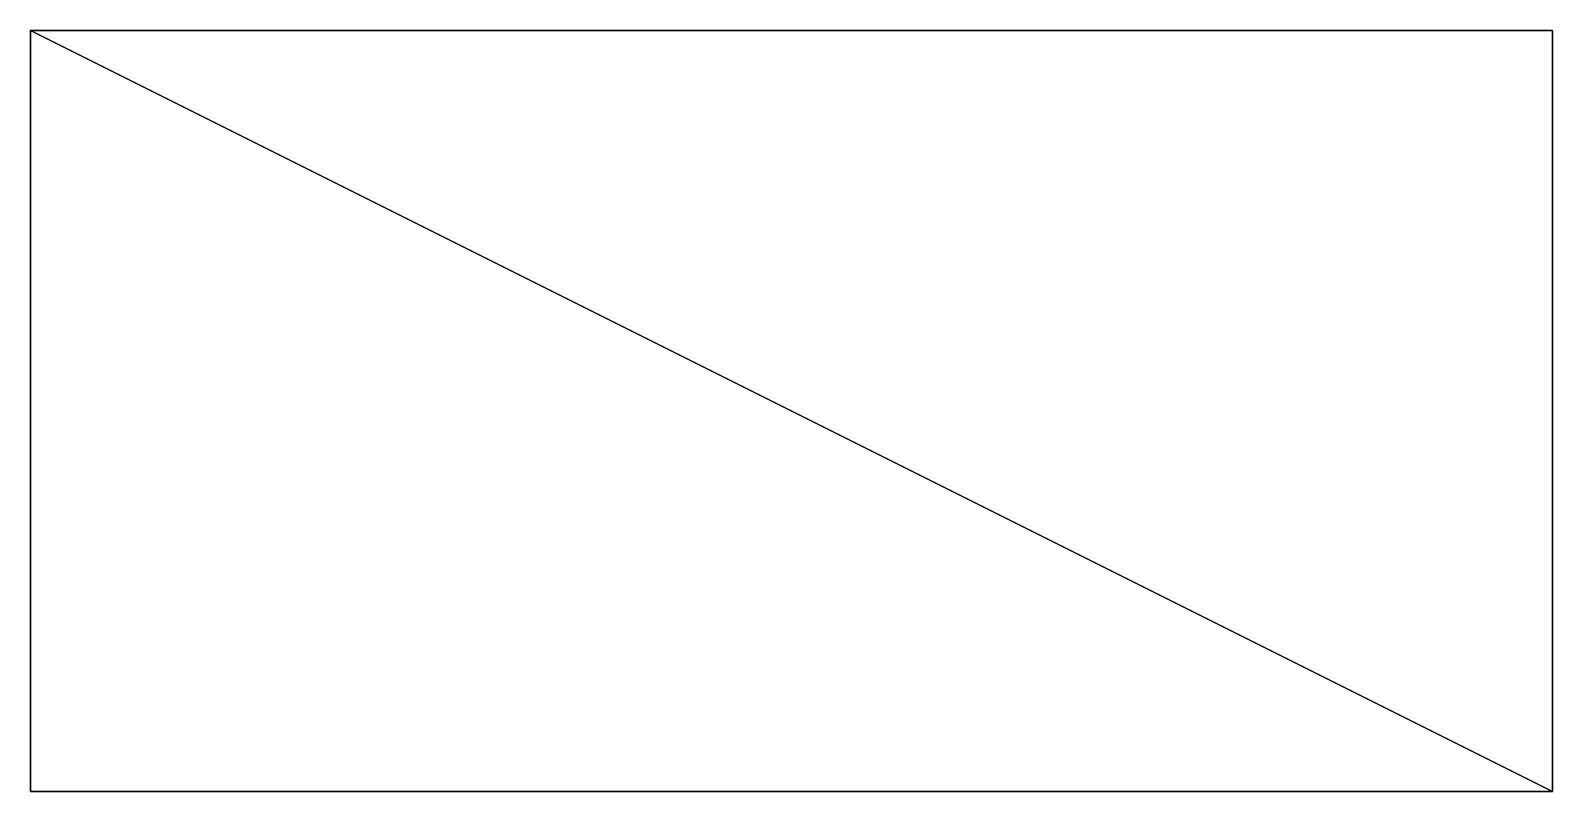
# Model space of a CAD drawing. Header units: inches. Extents: x 100 to 300, y 500 to 600.
import ezdxf

# ---------------------------------------------------------------- set-up
doc = ezdxf.new("R2010")
doc.units = ezdxf.units.IN
doc.header["$MEASUREMENT"] = 0
doc.layers.add('TRI-CRACK-SOLID', color=1, linetype='Continuous')

msp = doc.modelspace()

# ---------------------------------------------------------------- linework, layer by layer
at = {"layer": 'TRI-CRACK-SOLID', "color": 3, "true_color": 0x00ff00}
for points in [[(100, 500, 900), (100, 500, 950), (100, 600, 950), (100, 500, 900)], [(100, 500, 900), (100, 600, 900), (100, 600, 950), (100, 500, 900)], [(100, 500, 900), (100, 600, 900), (300, 500, 900), (100, 500, 900)], [(100, 500, 950), (100, 600, 950), (300, 500, 950), (100, 500, 950)], [(100, 600, 900), (100, 600, 950), (300, 600, 950), (100, 600, 900)], [(100, 600, 900), (300, 600, 900), (300, 500, 900), (100, 600, 900)], [(100, 600, 900), (300, 600, 900), (300, 600, 950), (100, 600, 900)], [(100, 600, 950), (300, 600, 950), (300, 500, 950), (100, 600, 950)], [(300, 500, 900), (300, 500, 950), (300, 600, 900), (300, 500, 900)], [(300, 500, 950), (300, 600, 900), (300, 600, 950), (300, 500, 950)], [(100, 500, 900), (100, 500, 950), (300, 500, 900), (100, 500, 900)], [(100, 500, 950), (300, 500, 900), (300, 500, 950), (100, 500, 950)]]:
    msp.add_3dface(points, dxfattribs=at)

doc.saveas('drawing.dxf')
